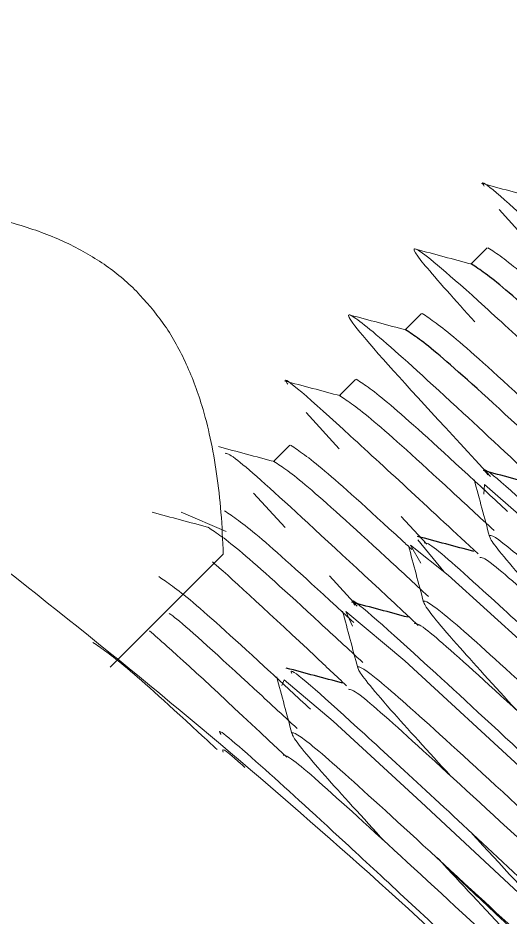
# Model space of a CAD drawing. Header units: millimetres. Extents: x -635 to 515, y -448 to 489.
# Drawn here: x 133.617 to 135.73, y 232.921 to 236.785 of the extents above; entities that cross this region are included whole.
import ezdxf

# ---------------------------------------------------------------- set-up
doc = ezdxf.new("R2010")
doc.units = ezdxf.units.MM

msp = doc.modelspace()

# ---------------------------------------------------------------- linework, layer by layer
at = {"color": 144, "linetype": 'Continuous', "lineweight": 18}
for p, q in [((135.6836, 235.9616), (135.8457, 235.7818)), ((134.8551, 235.0898), (134.9966, 234.9331)), ((134.6288, 234.7428), (134.7647, 234.5945)), ((134.5108, 234.5779), (134.3176, 234.661)), ((135.2629, 234.6416), (135.3735, 234.5227)), ((135.3345, 234.5414), (135.4462, 234.4059)), ((134.013, 233.9942), (134.4987, 234.4799)), ((134.9551, 234.3867), (135.0742, 234.2568))]:
    msp.add_line(p, q, dxfattribs=at)
at = {"color": 7, "linetype": 'Continuous', "lineweight": 25}
for p, q in [((135.6329, 235.7972), (135.5635, 235.7278)), ((135.3501, 235.5144), (135.2806, 235.4449)), ((135.0673, 235.2315), (134.9978, 235.1621)), ((134.7844, 234.9487), (134.715, 234.8792))]:
    msp.add_line(p, q, dxfattribs=at)
at = {"color": 144, "linetype": 'Continuous', "lineweight": 18, "flags": 128}
for points in [[(138.7354, 231.9634), (138.8346, 231.8471), (138.82, 231.8272), (138.6103, 232.006), (138.2242, 232.3597), (137.6996, 232.8498), (137.1365, 233.3824), (136.4722, 234.0074), (135.9382, 234.502), (135.6214, 234.7793), (135.6184, 234.7386), (135.6184, 234.7386)], [(138.4495, 231.6844), (138.5309, 231.5916), (138.5383, 231.5435), (138.275, 231.7705), (137.7214, 232.2813), (137.014, 232.9474), (136.2932, 233.6275), (135.7997, 234.0866), (135.4653, 234.3907), (135.303, 234.5196), (135.3472, 234.4414), (135.3472, 234.4414)], [(138.1681, 231.4), (138.2302, 231.3308), (138.2495, 231.265), (137.9147, 231.5582), (137.276, 232.1506), (136.5155, 232.869), (135.8066, 233.535), (135.2785, 234.022), (135.0252, 234.2343), (135.0544, 234.1708), (135.0544, 234.1708)], [(137.886, 231.1149), (137.9769, 231.0109), (137.9465, 230.9975), (137.6084, 231.2967), (137.0027, 231.8588), (136.4413, 232.3884), (135.8726, 232.9256), (135.3493, 233.4143), (134.9706, 233.7618), (134.7606, 233.9397), (134.7501, 233.9156), (134.7501, 233.9156)]]:
    msp.add_lwpolyline(points, dxfattribs=at)
at = {"color": 144, "linetype": 'Continuous', "lineweight": 18}
for points, knots in [([(136.8784, 231.3897), (136.5457, 231.7341), (135.3748, 232.946), (133.1765, 234.7795), (131.2315, 236.1237), (130.2743, 236.7853)], [0, 0, 0, 0, 0.167792, 0.590416, 1, 1, 1, 1]), ([(136.4422, 235.3294), (136.3971, 235.3717), (136.1344, 235.6181), (135.822, 235.9035), (135.5886, 236.1095), (135.6175, 236.0661), (135.6198, 236.0627)], [0, 0, 0, 0, 0.089889, 0.523897, 0.962501, 1, 1, 1, 1]), ([(135.8499, 236.0097), (135.8096, 236.0204), (135.729, 236.042), (135.6484, 236.0635), (135.6081, 236.0743)], [0, 0, 0, 0, 0.49998, 1, 1, 1, 1]), ([(134.1257, 235.6107), (134.104, 235.6313), (134.0602, 235.6728), (133.9868, 235.7276), (133.9074, 235.7774), (133.8215, 235.8217), (133.7293, 235.8605), (133.5738, 235.9128), (133.3346, 235.9642), (133.1114, 235.977), (132.9949, 235.9837)], [0, 0, 0, 0, 0.080967, 0.162729, 0.245478, 0.329397, 0.414665, 0.50145, 0.739796, 1, 1, 1, 1]), ([(136.1588, 235.0473), (135.9622, 235.2303), (135.551, 235.6131), (135.3008, 235.8257), (135.3142, 235.7734), (135.496, 235.5716), (135.5791, 235.4793)], [0, 0, 0, 0, 0.269209, 0.562911, 0.800087, 1, 1, 1, 1]), ([(135.5681, 235.7265), (135.5278, 235.7373), (135.4472, 235.7588), (135.3665, 235.7804), (135.3262, 235.7912)], [0, 0, 0, 0, 0.499977, 1, 1, 1, 1]), ([(136.147, 235.3583), (136.1368, 235.3677), (135.9663, 235.5254), (135.7466, 235.724), (135.673, 235.773), (135.6356, 235.7979)], [0, 0, 0, 0, 0.03044, 0.507575, 1, 1, 1, 1]), ([(134.4987, 234.4799), (134.496, 234.5402), (134.4908, 234.6582), (134.4718, 234.8247), (134.4447, 234.9783), (134.4029, 235.1418), (134.3392, 235.3094), (134.2469, 235.4756), (134.1658, 235.566), (134.1257, 235.6107)], [0, 0, 0, 0, 0.133761, 0.261812, 0.384404, 0.501827, 0.672605, 0.838188, 1, 1, 1, 1]), ([(135.9025, 234.7395), (135.7713, 234.8617), (135.4641, 235.1482), (135.1502, 235.4343), (134.9873, 235.5572), (135.117, 235.3874), (135.4717, 235.004), (135.6469, 234.8145)], [0, 0, 0, 0, 0.1392516, 0.3261876, 0.5198566, 0.7627107, 1, 1, 1, 1]), ([(135.2858, 235.4435), (135.2454, 235.4543), (135.1648, 235.4758), (135.0842, 235.4974), (135.0438, 235.5082)], [0, 0, 0, 0, 0.499973, 1, 1, 1, 1]), ([(135.8769, 235.0636), (135.8624, 235.0771), (135.6871, 235.2392), (135.4634, 235.4415), (135.39, 235.4903), (135.3528, 235.5151)], [0, 0, 0, 0, 0.0426892, 0.5137961, 1, 1, 1, 1]), ([(135.5929, 234.482), (135.3982, 234.6627), (134.9982, 235.034), (134.737, 235.2668), (134.7725, 235.2151), (134.7753, 235.211)], [0, 0, 0, 0, 0.466374, 0.95835, 1, 1, 1, 1]), ([(135.0029, 235.1607), (134.9625, 235.1715), (134.8819, 235.193), (134.8012, 235.2146), (134.7609, 235.2254)], [0, 0, 0, 0, 0.499969, 1, 1, 1, 1]), ([(135.7202, 234.6641), (135.6621, 234.718), (135.4401, 234.9235), (135.1778, 235.1614), (135.1062, 235.2084), (135.0699, 235.2322)], [0, 0, 0, 0, 0.1486141, 0.5675938, 1, 1, 1, 1]), ([(135.6624, 234.5815), (135.5998, 234.6395), (135.373, 234.8495), (135.1068, 235.0909), (135.0354, 235.1377), (134.9992, 235.1615)], [0, 0, 0, 0, 0.158176, 0.57245, 1, 1, 1, 1]), ([(134.7194, 234.8781), (134.6791, 234.8888), (134.5984, 234.9104), (134.5177, 234.932), (134.4774, 234.9427)], [0, 0, 0, 0, 0.499966, 1, 1, 1, 1]), ([(135.3091, 234.4999), (135.2953, 234.5127), (135.1208, 234.6741), (134.8978, 234.8757), (134.8244, 234.9246), (134.7871, 234.9494)], [0, 0, 0, 0, 0.0406782, 0.5127747, 1, 1, 1, 1]), ([(135.3363, 234.174), (135.1572, 234.3408), (134.8063, 234.6675), (134.5351, 234.9118), (134.5142, 234.9134), (134.5062, 234.914)], [0, 0, 0, 0, 0.392045, 0.767968, 1, 1, 1, 1]), ([(135.38, 234.2982), (135.3172, 234.3564), (135.0903, 234.5665), (134.824, 234.808), (134.7526, 234.8549), (134.7164, 234.8787)], [0, 0, 0, 0, 0.1584976, 0.5726134, 1, 1, 1, 1]), ([(138.8856, 231.8549), (138.8869, 231.8534), (138.956, 231.7692), (138.7531, 231.9415), (138.3042, 232.3519), (137.68, 232.9352), (137.0568, 233.5276), (136.3972, 234.1474), (135.8662, 234.6377), (135.5901, 234.8838), (135.6307, 234.8266), (135.6349, 234.8207)], [0, 0, 0, 0, 0.002922, 0.157566, 0.310251, 0.433727, 0.552313, 0.67517, 0.829228, 0.982486, 1, 1, 1, 1]), ([(135.5773, 234.7992), (135.5881, 234.7587), (135.6098, 234.6776), (135.6315, 234.5965), (135.6423, 234.5559)], [0, 0, 0, 0, 0.500023, 1, 1, 1, 1]), ([(134.4357, 234.5955), (134.3953, 234.6063), (134.3146, 234.6278), (134.2339, 234.6494), (134.1936, 234.6602)], [0, 0, 0, 0, 0.499965, 1, 1, 1, 1]), ([(135.0591, 234.1867), (135.0341, 234.2098), (134.8474, 234.3826), (134.6141, 234.5938), (134.5412, 234.642), (134.5042, 234.6665)], [0, 0, 0, 0, 0.070851, 0.528099, 1, 1, 1, 1]), ([(135.0979, 234.0147), (135.0348, 234.0731), (134.8076, 234.2835), (134.5411, 234.5252), (134.4698, 234.572), (134.4335, 234.5958)], [0, 0, 0, 0, 0.159044, 0.572891, 1, 1, 1, 1]), ([(136.4441, 233.858), (136.2829, 234.0068), (135.9653, 234.2999), (135.6847, 234.5487), (135.6094, 234.5853), (135.7319, 234.4315), (135.9464, 234.1963), (136.0404, 234.0933)], [0, 0, 0, 0, 0.2115284, 0.4164888, 0.6298615, 0.8377937, 1, 1, 1, 1]), ([(135.2941, 234.5175), (135.305, 234.4769), (135.3267, 234.3958), (135.3483, 234.3147), (135.3592, 234.2742)], [0, 0, 0, 0, 0.50002, 1, 1, 1, 1]), ([(138.5848, 231.5991), (138.5895, 231.5937), (138.6654, 231.5056), (138.5637, 231.5807), (138.3096, 231.8043), (137.7954, 232.2786), (137.0781, 232.955), (136.277, 233.7136), (135.6922, 234.2549), (135.3852, 234.532), (135.3682, 234.5294), (135.3615, 234.5284)], [0, 0, 0, 0, 0.0078943, 0.1277121, 0.2427682, 0.3618398, 0.511429, 0.6599208, 0.8106556, 0.9260456, 1, 1, 1, 1]), ([(135.0283, 233.915), (134.9833, 233.9571), (134.7505, 234.1751), (134.5288, 234.3826), (134.4563, 234.4429), (134.4516, 234.4468)], [0, 0, 0, 0, 0.1829, 0.946574, 1, 1, 1, 1]), ([(136.3734, 233.7873), (136.2138, 233.9345), (135.8994, 234.2244), (135.6306, 234.4651), (135.6089, 234.4662), (135.6001, 234.4666)], [0, 0, 0, 0, 0.38001, 0.74822, 1, 1, 1, 1]), ([(134.8734, 233.814), (134.8147, 233.8684), (134.592, 234.0745), (134.3292, 234.3129), (134.2577, 234.3598), (134.2214, 234.3837)], [0, 0, 0, 0, 0.149899, 0.568246, 1, 1, 1, 1]), ([(138.3175, 231.2914), (138.3197, 231.2885), (138.3747, 231.2179), (138.1833, 231.379), (137.6842, 231.8359), (136.9784, 232.498), (136.2977, 233.1448), (135.7167, 233.6881), (135.265, 234.1038), (135.0197, 234.322), (135.0606, 234.2653), (135.0633, 234.2615)], [0, 0, 0, 0, 0.006714, 0.161549, 0.314929, 0.470903, 0.590135, 0.714217, 0.835111, 0.989102, 1, 1, 1, 1]), ([(136.1613, 233.5751), (136, 233.724), (135.6825, 234.0171), (135.4018, 234.2658), (135.3266, 234.3025), (135.4491, 234.1486), (135.6636, 233.9135), (135.7576, 233.8105)], [0, 0, 0, 0, 0.211528, 0.416489, 0.629862, 0.837794, 1, 1, 1, 1]), ([(134.8156, 233.7313), (134.7529, 233.7894), (134.5273, 233.9981), (134.3287, 234.1807), (134.276, 234.2187), (134.2663, 234.2258)], [0, 0, 0, 0, 0.239149, 0.859632, 1, 1, 1, 1]), ([(135.011, 234.2357), (135.0219, 234.1951), (135.0436, 234.114), (135.0652, 234.0329), (135.0761, 233.9923)], [0, 0, 0, 0, 0.500022, 1, 1, 1, 1]), ([(136.0906, 233.5044), (135.931, 233.6516), (135.6167, 233.9414), (135.3487, 234.1814), (135.327, 234.1827), (135.3183, 234.1832)], [0, 0, 0, 0, 0.38205, 0.752236, 1, 1, 1, 1]), ([(134.7709, 233.6082), (134.5676, 233.7988), (134.3079, 234.0423), (134.2037, 234.1312), (134.1811, 234.1505)], [0, 0, 0, 0, 0.782592, 1, 1, 1, 1]), ([(134.4718, 233.641), (134.4541, 233.6573), (134.2755, 233.8226), (134.0489, 234.0275), (133.9757, 234.0762), (133.9385, 234.1009)], [0, 0, 0, 0, 0.051147, 0.518092, 1, 1, 1, 1]), ([(138.0185, 231.0242), (138.0053, 231.024), (137.9804, 231.0236), (137.6072, 231.3647), (137.0986, 231.8356), (136.4319, 232.4661), (135.6877, 233.1699), (135.0733, 233.7384), (134.7791, 234.0027), (134.7909, 233.9724), (134.793, 233.9669)], [0, 0, 0, 0, 0.1353131, 0.255104, 0.3798079, 0.5015083, 0.6561384, 0.8126117, 0.9660171, 1, 1, 1, 1]), ([(135.8785, 233.2923), (135.7172, 233.4411), (135.3996, 233.7342), (135.119, 233.983), (135.0438, 234.0196), (135.1663, 233.8658), (135.3808, 233.6306), (135.4748, 233.5276)], [0, 0, 0, 0, 0.211528, 0.416489, 0.629862, 0.837794, 1, 1, 1, 1]), ([(134.7281, 233.9533), (134.739, 233.9127), (134.7607, 233.8316), (134.7823, 233.7505), (134.7932, 233.7099)], [0, 0, 0, 0, 0.500026, 1, 1, 1, 1]), ([(135.8078, 233.2216), (135.6482, 233.3687), (135.3341, 233.6584), (135.0676, 233.8971), (135.0458, 233.8988), (135.0372, 233.8995)], [0, 0, 0, 0, 0.38557, 0.759168, 1, 1, 1, 1]), ([(137.7318, 230.7444), (137.7402, 230.732), (137.7732, 230.6829), (137.5762, 230.8509), (137.0969, 231.2902), (136.3363, 232.0047), (135.5907, 232.7125), (134.9967, 233.2654), (134.6438, 233.5872), (134.4576, 233.7493), (134.4886, 233.7064), (134.4889, 233.7059)], [0, 0, 0, 0, 0.041587, 0.163837, 0.318789, 0.475887, 0.629662, 0.754775, 0.874973, 0.998705, 1, 1, 1, 1]), ([(135.5956, 233.0095), (135.4343, 233.1583), (135.1168, 233.4514), (134.8362, 233.7001), (134.7609, 233.7368), (134.8834, 233.5829), (135.0979, 233.3478), (135.1919, 233.2448)], [0, 0, 0, 0, 0.2115284, 0.4164888, 0.6298615, 0.8377937, 1, 1, 1, 1]), ([(134.5912, 233.5637), (134.5852, 233.5692), (134.4904, 233.6553), (134.4944, 233.6417), (134.4982, 233.6289)], [0, 0, 0, 0, 0.063657, 1, 1, 1, 1]), ([(135.5249, 232.9387), (135.3654, 233.0858), (135.0514, 233.3754), (134.786, 233.6132), (134.7641, 233.6152), (134.7557, 233.616)], [0, 0, 0, 0, 0.388116, 0.764181, 1, 1, 1, 1]), ([(135.5682, 233.278), (135.6891, 233.1466), (135.8411, 232.9816), (136.0265, 232.7847), (136.0643, 232.7446)], [0, 0, 0, 0, 0.796105, 1, 1, 1, 1]), ([(135.4167, 233.1771), (135.4322, 233.1603), (135.6143, 232.9628), (136.0335, 232.5209), (136.3832, 232.1501), (136.5077, 232.018)], [0, 0, 0, 0, 0.056455, 0.663946, 1, 1, 1, 1]), ([(136.0354, 232.5916), (135.9197, 232.6999), (135.7281, 232.8795), (135.5323, 233.0632), (135.4547, 233.136)], [0, 0, 0, 0, 0.603474, 1, 1, 1, 1]), ([(137.7133, 231.1052), (137.7505, 231.059), (137.7681, 231.0318), (137.7596, 231.0214), (137.7336, 231.0381), (137.6668, 231.0918), (137.64, 231.1144), (137.5789, 231.1675), (137.5448, 231.1979), (137.4268, 231.3035), (137.3287, 231.3926), (137.1019, 231.6006), (136.9735, 231.7195), (136.7035, 231.9709), (136.5624, 232.1031), (136.3553, 232.2981), (136.2875, 232.3622), (136.1484, 232.4932), (136.0778, 232.5595), (135.8664, 232.7576), (135.726, 232.8886), (135.5956, 233.0095)], [0, 0, 0, 0, 0.125, 0.125, 0.25, 0.25, 0.3125, 0.3125, 0.375, 0.375, 0.5, 0.5, 0.625, 0.625, 0.75, 0.75, 0.8125, 0.8125, 0.875, 0.875, 1, 1, 1, 1]), ([(137.295, 231.4245), (137.3321, 231.3843), (137.5073, 231.194), (137.673, 231.0049), (137.721, 230.9181), (137.5386, 231.0665), (137.1648, 231.4061), (136.6497, 231.8828), (136.0641, 232.4365), (135.7065, 232.7696), (135.5249, 232.9387)], [0, 0, 0, 0, 0.036163, 0.171095, 0.311565, 0.448453, 0.585342, 0.725812, 0.860744, 1, 1, 1, 1])]:
    msp.add_open_spline(points, degree=3, knots=knots, dxfattribs=at)
at = {"color": 7, "linetype": 'Continuous', "lineweight": 25}
for points, knots in [([(136.2284, 235.1469), (136.1657, 235.205), (135.9388, 235.4151), (135.6725, 235.6566), (135.6011, 235.7034), (135.5649, 235.7272)], [0, 0, 0, 0, 0.158409, 0.5725685, 1, 1, 1, 1]), ([(135.9452, 234.8643), (135.8826, 234.9224), (135.6558, 235.1323), (135.3897, 235.3737), (135.3183, 235.4206), (135.282, 235.4444)], [0, 0, 0, 0, 0.1581488, 0.5724363, 1, 1, 1, 1]), ([(135.858, 234.7748), (135.8176, 234.7856), (135.737, 234.8071), (135.6563, 234.8287), (135.616, 234.8395)], [0, 0, 0, 0, 0.499971, 1, 1, 1, 1]), ([(135.5752, 234.492), (135.5348, 234.5027), (135.4542, 234.5243), (135.3736, 234.5458), (135.3332, 234.5566)], [0, 0, 0, 0, 0.499975, 1, 1, 1, 1]), ([(135.2929, 234.209), (135.2526, 234.2198), (135.172, 234.2413), (135.0914, 234.2629), (135.051, 234.2737)], [0, 0, 0, 0, 0.499979, 1, 1, 1, 1]), ([(135.0112, 233.9259), (134.9709, 233.9367), (134.8903, 233.9582), (134.8097, 233.9798), (134.7693, 233.9905)], [0, 0, 0, 0, 0.499979, 1, 1, 1, 1])]:
    msp.add_open_spline(points, degree=3, knots=knots, dxfattribs=at)

doc.saveas('drawing.dxf')
